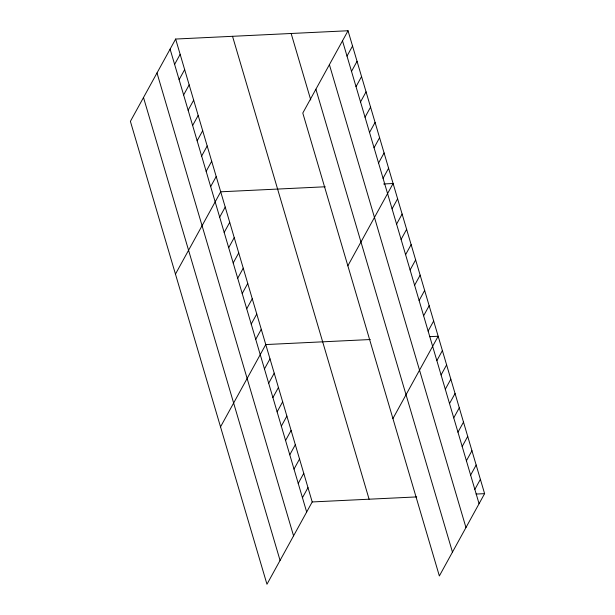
<?xml version="1.0" encoding="UTF-8"?>
<svg xmlns="http://www.w3.org/2000/svg" width="615" height="615" viewBox="0 0 615 615"><rect width="100%" height="100%" fill="white"/><g stroke="black" fill="none" stroke-linecap="round" stroke-linejoin="round"><path stroke-width="0.92" d="M175.644 39.045L130.395 121.355L266.964 584.25L312.205 501.948L175.644 39.045L348.036 30.75L484.605 493.645L439.356 575.955L302.795 113.052L348.036 30.75M174.614 64.398L180.149 54.32M179.119 79.673L184.654 69.603M183.624 94.948L189.159 84.878M188.129 110.223L193.671 100.153M192.641 125.498L198.176 115.428M197.146 140.774L202.681 130.703M201.651 156.049L207.186 145.978M206.156 171.324L211.698 161.253M210.661 186.599L216.203 176.528M175.46 274.106L220.708 191.803L325.227 186.776M219.678 217.157L225.213 207.078M224.183 232.432L229.726 222.353M228.688 247.707L234.23 237.628M233.2 262.982L238.735 252.903M347.006 56.096L352.549 46.025M237.705 278.257L243.24 268.186M351.511 71.371L357.054 61.3M242.21 293.532L247.745 283.461M356.024 86.654L361.559 76.575M246.715 308.807L252.258 298.736M360.528 101.929L366.063 91.85M251.228 324.082L256.762 314.011M365.033 117.204L370.576 107.125M255.732 339.357L261.267 329.286M369.538 132.479L375.081 122.4M220.531 426.864L265.772 344.561L370.292 339.534M374.051 147.754L379.586 137.683M264.458 368.939L270 358.868M378.556 163.029L384.091 152.958M268.678 383.253L274.221 373.174M383.06 178.304L388.595 168.233M272.899 397.559L278.441 387.481M347.859 265.811L393.108 183.508L383.622 183.962M277.119 411.865L282.662 401.795M392.078 208.854L397.613 198.783M281.347 426.172L286.882 416.101M396.583 224.129L402.118 214.058M285.568 440.478L291.103 430.408M401.088 239.404L406.623 229.334M289.788 454.785L295.323 444.714M405.593 254.679L411.135 244.609M294.008 469.099L299.543 459.021M410.105 269.954L415.64 259.884M298.229 483.405L303.764 473.327M414.61 285.237L420.145 275.159M302.449 497.712L307.984 487.641M419.115 300.512L424.65 290.434M423.62 315.787L429.162 305.709M428.125 331.062L433.667 320.984M392.924 418.569L438.172 336.259L429.639 336.674M436.858 360.644L442.393 350.573M441.078 374.95L446.613 364.88M445.298 389.257L450.833 379.186M449.519 403.571L455.054 393.492M453.739 417.877L459.282 407.799M457.96 432.184L463.502 422.113M462.18 446.49L467.723 436.419M466.401 460.796L471.943 450.726M470.629 475.103L476.164 465.032M474.849 489.417L480.384 479.339M312.205 501.948L416.724 496.912M476.072 494.06L484.605 493.645M342.501 40.821L479.07 503.723M329.394 64.66L465.962 527.555M315.895 89.221L452.463 552.116M291.149 33.487L310.767 99.984M232.532 36.308L369.1 499.211M170.101 49.123L306.67 512.018M157.002 72.954L293.563 535.857M143.503 97.516L280.063 560.411"/></g></svg>
